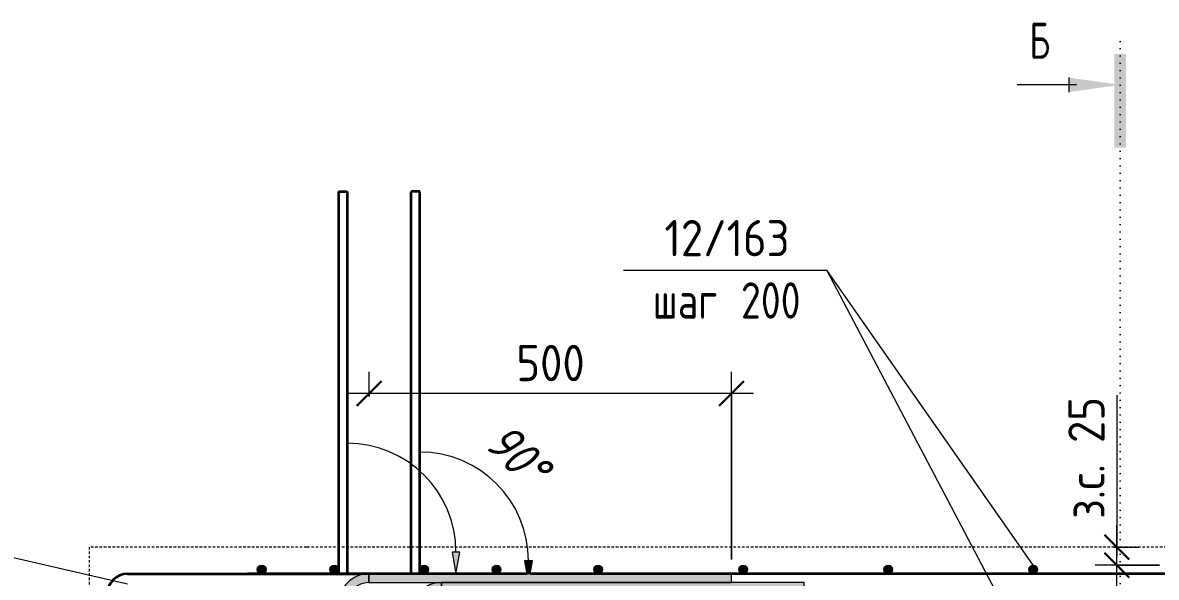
# Model space of a CAD drawing. Header units: millimetres. Extents: x 29094 to 49369, y -2577 to 78616.
# Drawn here: x 38306 to 39869, y -112 to 653 of the extents above; entities that cross this region are included whole.
import ezdxf

# ---------------------------------------------------------------- set-up
doc = ezdxf.new("R2010")
doc.units = ezdxf.units.MM
doc.linetypes.add('01 Штриховая _4 мм_', pattern=[6, 3.5, -2.5])
doc.linetypes.add('04 Пунктир 10мм', pattern=[10, 0, -10])
for name, color, linetype, lineweight in [('AA_Dim', 7, 'Continuous', 9), ('AA_Dim-20', 7, 'Continuous', 9), ('AA_Oformlenie', 7, 'Continuous', 9), ('AA_Razrez', 7, 'Continuous', 9), ('AA_Vinoska', 7, 'Continuous', 9), ('KR_Armatura', 7, 'Continuous', 20), ('KR_Armatura_Tonkie', 7, 'Continuous', 20)]:
    doc.layers.add(name, color=color, linetype=linetype, lineweight=lineweight)
doc.layers.add('AF_Perekritie', color=7, linetype='Continuous', lineweight=60, true_color=0x006a35)
doc.layers.add('AF_Perekritie_Опалубка', color=7, linetype='Continuous', lineweight=60, true_color=0x006a35)
doc.styles.add('ISOCPEUR_1', font='isocpeur.TTF', dxfattribs={"width": 0.7, "height": 50})
doc.styles.add('ISOCPEUR_2', font='isocpeur.TTF', dxfattribs={"width": 0.9, "height": 50})
doc.styles.add('ISOCPEUR_3', font='isocpeur.TTF', dxfattribs={"width": 0.8, "height": 50})
doc.styles.add('ISOCPEUR_I', font='isocpeui.ttf', dxfattribs={"width": 0.85, "height": 50})
doc.dimstyles.new('00_Точн_3_знака__прозр_', dxfattribs={"dimscale": 304.8, "dimtxt": 50.137748, "dimasz": 0.111549, "dimexe": 0.098425, "dimexo": 0.065617, "dimgap": 0.006562, "dimtad": 1, "dimdec": 3, "dimrnd": 0.001, "dimdsep": 46, "dimtxsty": 'ISOCPEUR_2', "dimblk1": 'OBLIQUE', "dimblk2": 'OBLIQUE', "dimsah": 1, "dimcen": 0.09, "dimdle": 0.098425, "dimazin": 0, "dimtfac": 1, "dimtdec": 4, "dimtix": 1, "dimtmove": 0, "dimatfit": 3, "dimfxl": 1, "dimtvp": 1, "dimtolj": 1, "dimtzin": 0, "dimlwd": 18, "dimlwe": 18, "dimarcsym": 2})
doc.dimstyles.new('00_Точн_3_знака__прозр__1', dxfattribs={"dimscale": 304.8, "dimtxt": 50.137748, "dimasz": 0.111549, "dimexe": 0.098425, "dimexo": 0.065617, "dimgap": 0.006562, "dimtad": 1, "dimdec": 3, "dimrnd": 0.001, "dimdsep": 46, "dimtxsty": 'ISOCPEUR_2', "dimblk1": 'OBLIQUE', "dimblk2": 'OBLIQUE', "dimsah": 1, "dimcen": 0.09, "dimdle": 0.098425, "dimazin": 0, "dimtfac": 1, "dimtdec": 4, "dimtix": 1, "dimtmove": 1, "dimatfit": 3, "dimfxl": 1, "dimtvp": 1, "dimtolj": 1, "dimtzin": 0, "dimlwd": 18, "dimlwe": 18, "dimarcsym": 2})

# ---------------------------------------------------------------- blocks, each defined once
blk = doc.blocks.new('Ktcnybwf - Лестница-3686718-А-А Арм')
at = {"layer": 'AF_Perekritie', "linetype": '01 Штриховая _4 мм_', "lineweight": 20}
for p, q in [((-31880.1, -70), (-32180.1, -70)), ((-32180.1, -70), (-32180.1, -170))]:
    blk.add_line(p, q, dxfattribs=at)
blk = doc.blocks.new('079_Обозначение загиба стержня _ЭлУзла_ - Сплошные линии-3774983-А-А Арм')
at = {"layer": 'AA_Oformlenie'}
for points in [[(-31571.9, -107), (-31568.8, -89), (-31579.4, -89), (-31576.2, -107)], [(-31724.1, -161), (-31723, -153.2), (-31720, -146), (-31715.3, -139.8), (-31709.1, -135), (-31701.8, -132), (-31694.1, -131), (-31694.1, -119), (-31704.9, -120.4), (-31715.1, -124.6), (-31723.8, -131.3), (-31730.4, -140), (-31734.6, -150.1), (-31736.1, -161)], [(-31694.1, -131), (-31194.1, -131), (-31194.1, -119), (-31694.1, -119)]]:
    blk.add_hatch(color=256, dxfattribs=at).paths.add_polyline_path(points)
for p, q in [((-31568.8, -89), (-31579.4, -89)), ((-31579.4, -89), (-31576.2, -107)), ((-31571.9, -107), (-31568.8, -89)), ((-31694.1, -131), (-31694.1, -119)), ((-31194.1, -119), (-31694.1, -119)), ((-31194.1, -119), (-31694.1, -119)), ((-31694.1, -119), (-31694.1, -131)), ((-31194.1, -131), (-31194.1, -119)), ((-31194.1, -131), (-31194.1, -119)), ((-31694.1, -131), (-31194.1, -131)), ((-31694.1, -131), (-31194.1, -131)), ((-31736.1, -161), (-31724.1, -161))]:
    blk.add_line(p, q, dxfattribs=at)
for centre, radius, start, end in [((-31724.1, -89), 150, 0.0049, 90), ((-31694.1, -161), 42, 90, 180), ((-31694.1, -161), 42, 90, 180), ((-31694.1, -161), 30, 90, 180), ((-31694.1, -161), 30, 90, 180)]:
    blk.add_arc(centre, radius, start, end, dxfattribs=at)
blk = doc.blocks.new('079_Обозначение загиба стержня _ЭлУзла_ - Сплошные линии-3773018-А-А Арм')
at = {"layer": 'AA_Oformlenie'}
for points in [[(-31674.1, -107), (-31668.8, -77), (-31679.4, -77)], [(-31824.1, -149), (-31823, -141.2), (-31820, -134), (-31815.3, -127.8), (-31809.1, -123), (-31801.8, -120), (-31794.1, -119), (-31794.1, -107), (-31804.9, -108.4), (-31815.1, -112.6), (-31823.8, -119.3), (-31830.4, -128), (-31834.6, -138.1), (-31836.1, -149)], [(-31794.1, -119), (-31294.1, -119), (-31294.1, -107), (-31794.1, -107)]]:
    blk.add_hatch(color=256, dxfattribs=at).paths.add_polyline_path(points)
for p, q in [((-31668.8, -77), (-31679.4, -77)), ((-31679.4, -77), (-31674.1, -107)), ((-31674.1, -107), (-31668.8, -77)), ((-31794.1, -119), (-31794.1, -107)), ((-31294.1, -107), (-31794.1, -107)), ((-31294.1, -107), (-31794.1, -107)), ((-31794.1, -107), (-31794.1, -119)), ((-31294.1, -119), (-31294.1, -107)), ((-31294.1, -119), (-31294.1, -107)), ((-31794.1, -119), (-31294.1, -119)), ((-31794.1, -119), (-31294.1, -119)), ((-31836.1, -149), (-31824.1, -149))]:
    blk.add_line(p, q, dxfattribs=at)
for centre, radius, start, end in [((-31824.1, -77), 150, 0.0049, 90), ((-31794.1, -149), 42, 90, 180), ((-31794.1, -149), 42, 90, 180), ((-31794.1, -149), 30, 90, 180), ((-31794.1, -149), 30, 90, 180)]:
    blk.add_arc(centre, radius, start, end, dxfattribs=at)
blk = doc.blocks.new('Разрез - Номер узла_ спереди-394134-А-А Арм')
at = {"layer": 'AA_Razrez'}
for points in [[(-30750.2, 480.7), (-30766.2, 480.7), (-30766.2, 609.8), (-30750.2, 609.8)], [(-30829, 557.3), (-30829, 577.2), (-30758.3, 567.3)]]:
    blk.add_hatch(color=256, dxfattribs=at).paths.add_polyline_path(points)
for p, q in [((-30818.3, 567.3), (-30900.2, 567.3)), ((-30829, 577.2), (-30829, 557.3))]:
    blk.add_line(p, q, dxfattribs=at)
blk = doc.blocks.new('DIMBLOCK57-А-А Арм')
at = {"layer": 'AA_Dim-20', "color": 30, "lineweight": 18, "true_color": 0xff8000, "transparency": 16777216}
for p, q in [((39815.2, 139.3), (39815.2, -51)), ((39815.2, -125), (39815.2, -40)), ((39815.2, -51), (39815.2, -82.5)), ((39811.2, -70), (39845.2, -70)), ((39815.2, -70), (39811.2, -70)), ((39873.8, -95), (39785.2, -95)), ((39815.2, -95), (39873.8, -95))]:
    blk.add_line(p, q, dxfattribs=at)
at = {"layer": 'AA_Dim-20', "color": 30, "lineweight": 30, "true_color": 0xff8000, "transparency": 16777216}
for p, q in [((39815.2, -70), (39798.2, -53)), ((39815.2, -95), (39798.2, -78)), ((39815.2, -70), (39832.2, -87)), ((39815.2, -95), (39832.2, -112))]:
    blk.add_line(p, q, dxfattribs=at)
at = {"layer": 'AA_Dim-20', "color": 0, "lineweight": 18, "transparency": 16777216, "insert": (39748.1, -31), "char_height": 50, "width": 204.335, "attachment_point": 1, "rotation": 90, "line_spacing_factor": 1.135194, "style": 'ISOCPEUR_2'}
blk.add_mtext('з.с. 25', dxfattribs=at)
blk = doc.blocks.new('_Oblique')
at = {"color": 0, "linetype": 'ByBlock', "lineweight": -2}
blk.add_line((-0.5, -0.5), (0.5, 0.5), dxfattribs=at)
blk = doc.blocks.new('DIMBLOCK76-А-А Арм')
at = {"layer": 'AA_Dim-20', "color": 30, "lineweight": 18, "true_color": 0xff8000, "transparency": 16777216}
for p, q in [((38783.8, 137.5), (38783.8, 171.5)), ((39283.8, -87), (39283.8, 171.5)), ((39313.8, 141.5), (38753.8, 141.5)), ((38783.8, 141.5), (38783.8, 137.5)), ((39283.8, 141.5), (39283.8, -87))]:
    blk.add_line(p, q, dxfattribs=at)
at = {"layer": 'AA_Dim-20', "color": 30, "lineweight": 30, "true_color": 0xff8000, "transparency": 16777216}
for p, q in [((38783.8, 141.5), (38800.8, 158.5)), ((39283.8, 141.5), (39300.8, 158.5)), ((38783.8, 141.5), (38766.8, 124.5)), ((39283.8, 141.5), (39266.8, 124.5))]:
    blk.add_line(p, q, dxfattribs=at)
at = {"layer": 'AA_Dim-20', "color": 0, "lineweight": 18, "transparency": 16777216, "insert": (38986.9, 208.7), "char_height": 50, "width": 112.384, "attachment_point": 1, "line_spacing_factor": 1.135194, "style": 'ISOCPEUR_2'}
blk.add_mtext('500', dxfattribs=at)
blk = doc.blocks.new('042_М_Арматуры - Диам длина поз _ Шаг-2260295-А-А Арм')
at = {"layer": 'AA_Vinoska'}
blk.add_line((-30475.6, -895.6), (-30195.6, -895.6), dxfattribs=at)

msp = doc.modelspace()

# ---------------------------------------------------------------- hatches: boundary and pattern name
at = {"layer": 'KR_Armatura'}
h = msp.add_hatch(color=256, dxfattribs=at)
edge = h.paths.add_edge_path()
edge.add_arc((38635.7746, -101), 6, 0, 360)
for points in [[(38632.7746, -106.1962), (38638.7746, -106.1962), (38641.7746, -101), (38638.7746, -95.8038), (38632.7746, -95.8038), (38629.7746, -101)], [(38732.7746, -106.1962), (38738.7746, -106.1962), (38741.7746, -101), (38738.7746, -95.8038), (38732.7746, -95.8038), (38729.7746, -101)], [(38856.7746, -106.1962), (38862.7746, -106.1962), (38865.7746, -101), (38862.7746, -95.8038), (38856.7746, -95.8038), (38853.7746, -101)], [(38956.7746, -106.1962), (38962.7746, -106.1962), (38965.7746, -101), (38962.7746, -95.8038), (38956.7746, -95.8038), (38953.7746, -101)], [(39096.7746, -106.1962), (39102.7746, -106.1962), (39105.7746, -101), (39102.7746, -95.8038), (39096.7746, -95.8038), (39093.7746, -101)], [(39296.7746, -106.1962), (39302.7746, -106.1962), (39305.7746, -101), (39302.7746, -95.8038), (39296.7746, -95.8038), (39293.7746, -101)], [(39496.7746, -106.1962), (39502.7746, -106.1962), (39505.7746, -101), (39502.7746, -95.8038), (39496.7746, -95.8038), (39493.7746, -101)], [(39696.7746, -106.1962), (39702.7746, -106.1962), (39705.7746, -101), (39702.7746, -95.8038), (39696.7746, -95.8038), (39693.7746, -101)]]:
    msp.add_hatch(color=256, dxfattribs=at).paths.add_polyline_path(points)
h = msp.add_hatch(color=256, dxfattribs=at)
edge = h.paths.add_edge_path()
edge.add_arc((38735.7746, -101), 6, 0, 360)
h = msp.add_hatch(color=256, dxfattribs=at)
edge = h.paths.add_edge_path()
edge.add_arc((38859.7746, -101), 6, 0, 360)
h = msp.add_hatch(color=256, dxfattribs=at)
edge = h.paths.add_edge_path()
edge.add_arc((38959.7746, -101), 6, 0, 360)
h = msp.add_hatch(color=256, dxfattribs=at)
edge = h.paths.add_edge_path()
edge.add_arc((39099.7746, -101), 6, 0, 360)
h = msp.add_hatch(color=256, dxfattribs=at)
edge = h.paths.add_edge_path()
edge.add_arc((39299.7746, -101), 6, 0, 360)
h = msp.add_hatch(color=256, dxfattribs=at)
edge = h.paths.add_edge_path()
edge.add_arc((39499.7746, -101), 6, 0, 360)
h = msp.add_hatch(color=256, dxfattribs=at)
edge = h.paths.add_edge_path()
edge.add_arc((39699.7746, -101), 6, 0, 360)

# ---------------------------------------------------------------- linework, layer by layer
at = {"layer": 'AA_Razrez', "color": 7, "linetype": '04 Пунктир 10мм', "true_color": 0xffffff}
msp.add_line((39819.5447, 627.2579), (39819.5447, -2441.601), dxfattribs=at)
at = {"layer": 'AA_Vinoska'}
for p, q in [((39696.1597, -222), (39414.9641, 311.9214)), ((39699.5805, -94.8059), (39414.9641, 311.9214)), ((38450.7746, -121), (37922.7631, 0.8077))]:
    msp.add_line(p, q, dxfattribs=at)
at = {"layer": 'AF_Perekritie_Опалубка', "linetype": '01 Штриховая _4 мм_', "lineweight": 20}
msp.add_line((40837.7746, -70), (38697.7746, -70), dxfattribs=at)
at = {"layer": 'KR_Armatura'}
for p, q in [((38632.7746, -95.8038), (38629.7746, -101)), ((38629.7746, -101), (38632.7746, -106.1962)), ((38638.7746, -95.8038), (38632.7746, -95.8038)), ((38632.7746, -106.1962), (38638.7746, -106.1962)), ((38641.7746, -101), (38638.7746, -95.8038)), ((38638.7746, -106.1962), (38641.7746, -101)), ((38732.7746, -95.8038), (38729.7746, -101)), ((38729.7746, -101), (38732.7746, -106.1962)), ((38738.7746, -95.8038), (38732.7746, -95.8038)), ((38732.7746, -106.1962), (38738.7746, -106.1962)), ((38741.7746, -101), (38738.7746, -95.8038)), ((38738.7746, -106.1962), (38741.7746, -101)), ((38856.7746, -95.8038), (38853.7746, -101)), ((38853.7746, -101), (38856.7746, -106.1962)), ((38862.7746, -95.8038), (38856.7746, -95.8038)), ((38856.7746, -106.1962), (38862.7746, -106.1962)), ((38865.7746, -101), (38862.7746, -95.8038)), ((38862.7746, -106.1962), (38865.7746, -101)), ((38956.7746, -95.8038), (38953.7746, -101)), ((38953.7746, -101), (38956.7746, -106.1962)), ((38962.7746, -95.8038), (38956.7746, -95.8038)), ((38956.7746, -106.1962), (38962.7746, -106.1962)), ((38965.7746, -101), (38962.7746, -95.8038)), ((38962.7746, -106.1962), (38965.7746, -101)), ((39096.7746, -95.8038), (39093.7746, -101)), ((39093.7746, -101), (39096.7746, -106.1962)), ((39102.7746, -95.8038), (39096.7746, -95.8038)), ((39096.7746, -106.1962), (39102.7746, -106.1962)), ((39105.7746, -101), (39102.7746, -95.8038)), ((39102.7746, -106.1962), (39105.7746, -101)), ((39296.7746, -95.8038), (39293.7746, -101)), ((39293.7746, -101), (39296.7746, -106.1962)), ((39302.7746, -95.8038), (39296.7746, -95.8038)), ((39296.7746, -106.1962), (39302.7746, -106.1962)), ((39305.7746, -101), (39302.7746, -95.8038)), ((39302.7746, -106.1962), (39305.7746, -101)), ((39496.7746, -95.8038), (39493.7746, -101)), ((39493.7746, -101), (39496.7746, -106.1962)), ((39502.7746, -95.8038), (39496.7746, -95.8038)), ((39496.7746, -106.1962), (39502.7746, -106.1962)), ((39505.7746, -101), (39502.7746, -95.8038)), ((39502.7746, -106.1962), (39505.7746, -101)), ((39696.7746, -95.8038), (39693.7746, -101)), ((39693.7746, -101), (39696.7746, -106.1962)), ((39702.7746, -95.8038), (39696.7746, -95.8038)), ((39696.7746, -106.1962), (39702.7746, -106.1962)), ((39705.7746, -101), (39702.7746, -95.8038)), ((39702.7746, -106.1962), (39705.7746, -101))]:
    msp.add_line(p, q, dxfattribs=at)
for centre in [(38635.7746, -101), (38735.7746, -101), (38859.7746, -101), (38959.7746, -101), (39099.7746, -101), (39299.7746, -101), (39499.7746, -101), (39699.7746, -101)]:
    msp.add_circle(centre, 6, dxfattribs=at)
at = {"layer": 'KR_Armatura_Tonkie', "lineweight": 35}
for p, q in [((38741.7746, 420), (38741.7746, -107)), ((38741.7746, 420), (38753.7746, 420)), ((38753.7746, 420), (38753.7746, -107)), ((38853.7746, 420), (38841.7746, 420)), ((38841.7746, -107), (38841.7746, 420)), ((38853.7746, -107), (38853.7746, 420)), ((38450.7765, -107), (38772.7765, -107)), ((39001.6587, -107), (38616.424, -107)), ((38772.7765, -108.484), (38772.7765, -107)), ((40529.6587, -107), (39005.8905, -107))]:
    msp.add_line(p, q, dxfattribs=at)
msp.add_arc((38450.7765, -135), 28, 90, 180, dxfattribs=at)

# ---------------------------------------------------------------- block references
at = {"layer": 'AA_Oformlenie'}
for name in ['079_Обозначение загиба стержня _ЭлУзла_ - Сплошные линии-3773018-А-А Арм', '079_Обозначение загиба стержня _ЭлУзла_ - Сплошные линии-3774983-А-А Арм']:
    msp.add_blockref(name, (70577.8362, 0), dxfattribs=at)
at = {"layer": 'AA_Razrez'}
msp.add_blockref('Разрез - Номер узла_ спереди-394134-А-А Арм', (70577.8362, 0), dxfattribs=at)
at = {"layer": 'AA_Vinoska'}
msp.add_blockref('042_М_Арматуры - Диам длина поз _ Шаг-2260295-А-А Арм', (69610.5244, 1207.5705), dxfattribs=at)
at = {"layer": 'AF_Perekritie_Опалубка', "linetype": '01 Штриховая _4 мм_', "lineweight": 20}
msp.add_blockref('Ktcnybwf - Лестница-3686718-А-А Арм', (70577.8362, 0), dxfattribs=at)

# ---------------------------------------------------------------- texts
at = {"layer": 'AA_Razrez', "insert": (39694.5273, 653.1501), "char_height": 50, "width": 33.670875, "attachment_point": 1, "style": 'ISOCPEUR_1'}
msp.add_mtext('\\fISOCPEUR|b0|i0|c204|p34|;\\W.7;Б', dxfattribs=at)
at = {"layer": 'AA_Vinoska', "char_height": 50, "attachment_point": 1}
for s, insert, width, style in [('12/163', (39191.2769, 380.9264), 210.683475, 'ISOCPEUR_2'), (' 200', (39271.3052, 294.9454), 133.4008, 'ISOCPEUR_3'), ('шаг', (39174.9969, 294.9454), 116.7257, 'ISOCPEUR_3')]:
    msp.add_mtext(s, dxfattribs=dict(at, insert=insert, width=width, style=style))
at = {"layer": 'AA_Vinoska', "insert": (38976.4145, 105.1513), "char_height": 50, "width": 106.303763, "attachment_point": 1, "rotation": 315, "style": 'ISOCPEUR_I'}
msp.add_mtext('90°', dxfattribs=at)

# ---------------------------------------------------------------- dimensions: what is measured, and where the dimension line sits
at = {"layer": 'AA_Dim', "color": 30, "lineweight": 18, "true_color": 0xff8000}
dim = msp.add_linear_dim(base=(38783.7746, 141.536), p1=(39283.7746, -107), p2=(38783.7746, 117.4943), angle=0, dimstyle='00_Точн_3_знака__прозр_', override={"dimpost": '<>', "dimfxl": 548.085497}, dxfattribs=at)
dim.commit()
dim.dimension.update_dxf_attribs({"geometry": 'DIMBLOCK76-А-А Арм', "text_midpoint": (39033.7746, 168.536)})
dim = msp.add_linear_dim(base=(39815.1953, -70), p1=(39893.7746, -95), p2=(39791.1537, -70), angle=90, dimstyle='00_Точн_3_знака__прозр__1', override={"dimpost": 'з.с. <>', "dimfxl": 105.622191}, dxfattribs=at)
dim.commit()
dim.dimension.update_dxf_attribs({"geometry": 'DIMBLOCK57-А-А Арм', "text_midpoint": (39781.3928, 71.1728), "dimtype": 160, "text_rotation": 90})

doc.saveas('drawing.dxf')
